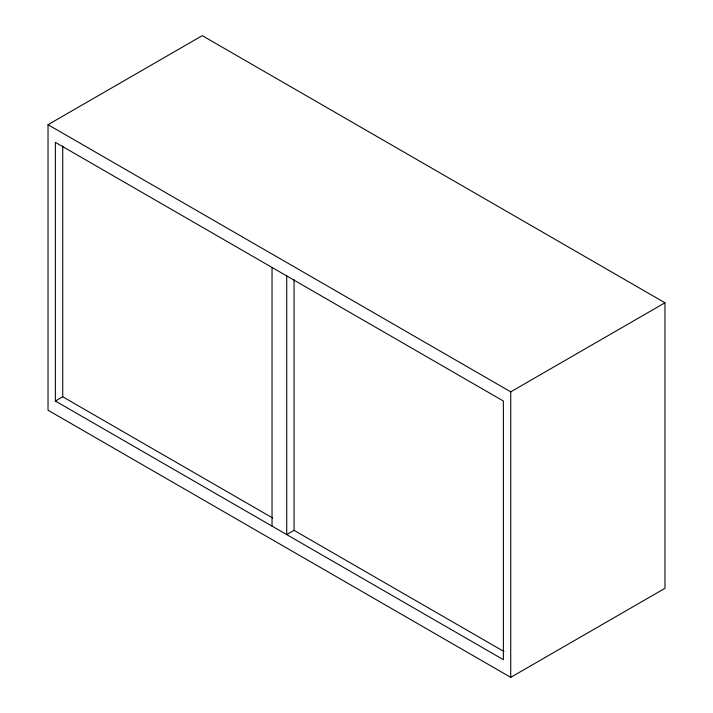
<?xml version="1.0" encoding="UTF-8"?>
<svg xmlns="http://www.w3.org/2000/svg" width="713" height="713" viewBox="0 0 713 713"><rect width="100%" height="100%" fill="white"/><g stroke="black" fill="none" stroke-linecap="round" stroke-linejoin="round"><path stroke-width="1.07" d="M48.029 124.695L202.269 35.65L664.971 302.784L664.971 588.305L510.731 677.35L48.029 410.216L48.029 124.695L510.731 391.838L664.971 302.784M55.373 401.027L503.387 659.685L503.387 401.018L55.373 142.368L55.373 401.027L62.726 396.784L272.642 517.986M503.993 651.548L294.068 530.356L286.724 534.59L286.724 275.931M510.731 391.838L510.731 677.35M294.068 279.46L294.068 530.356M272.036 267.455L272.036 526.114M62.726 145.898L62.726 396.784"/></g></svg>
